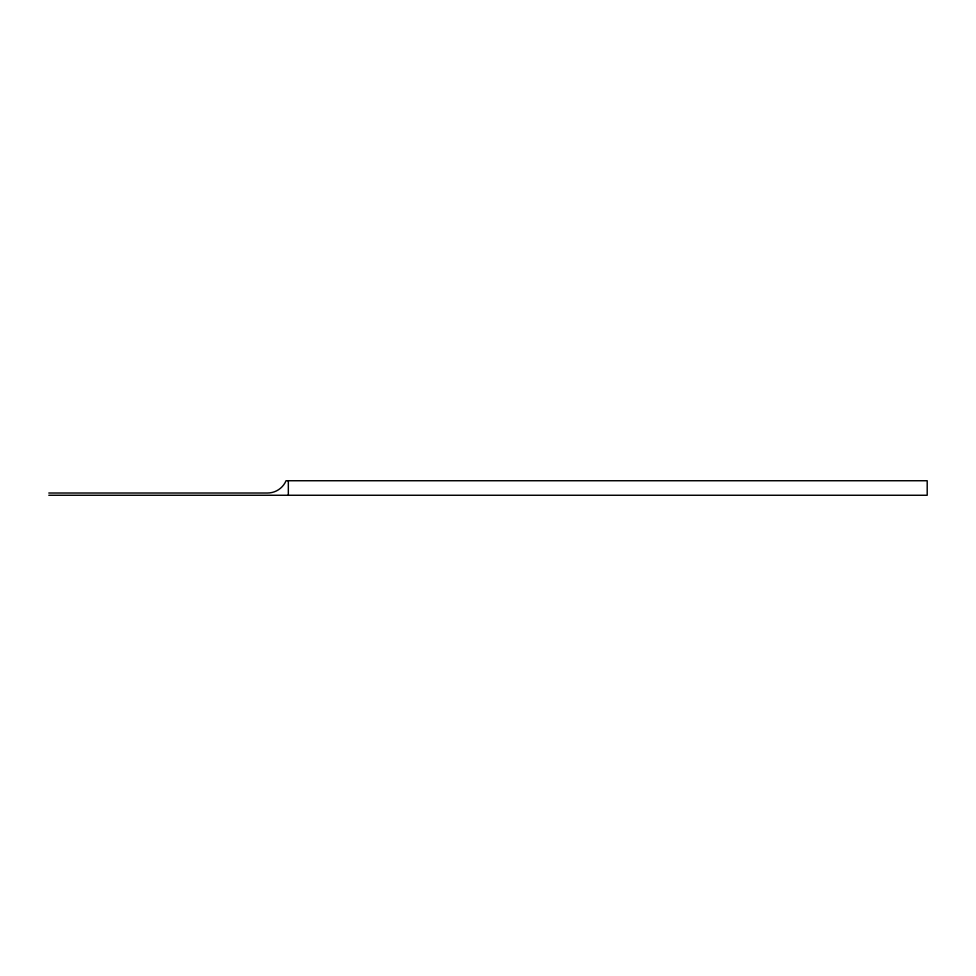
<?xml version="1.0" encoding="UTF-8"?>
<svg xmlns="http://www.w3.org/2000/svg" width="976" height="976" viewBox="0 0 976 976"><rect width="100%" height="100%" fill="white"/><g stroke="black" fill="none" stroke-linecap="round" stroke-linejoin="round"><path stroke-width="1.46" d="M48.8 493.014L267.497 493.014A20.167 20.167 0 0 0 286.053 480.741L927.2 480.741L927.2 495.259L48.8 495.259M288.335 480.741L288.335 495.259"/></g></svg>
